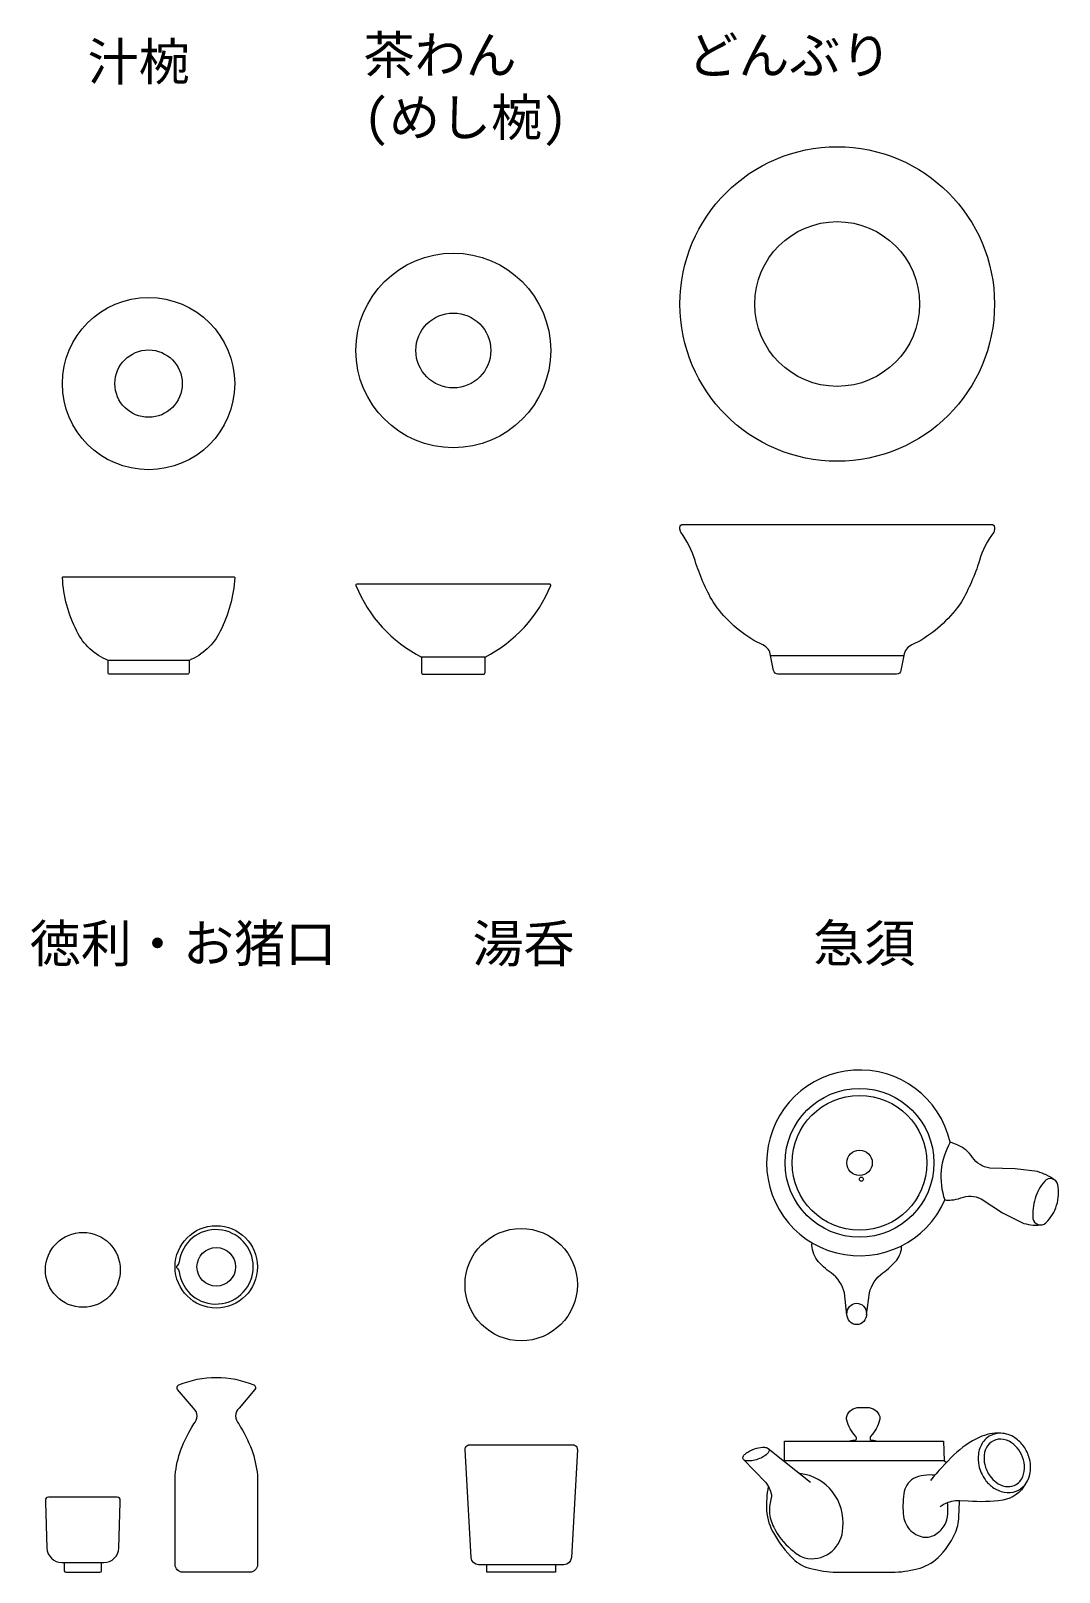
# Model space of a CAD drawing. Header units: millimetres. Extents: x -63086 to 83971, y -129912 to 13382.
# Drawn here: x -53187 to -52501, y -67997 to -66968 of the extents above; entities that cross this region are included whole.
import ezdxf

# ---------------------------------------------------------------- set-up
doc = ezdxf.new("R2010")
doc.units = ezdxf.units.MM
doc.layers.get('0').update_dxf_attribs({"lineweight": 0})
doc.layers.add('展開建具用', color=250, linetype='Continuous', lineweight=9)
doc.styles.get("Standard").update_dxf_attribs({"font": 'MS Mincho.ttf'})

# ---------------------------------------------------------------- blocks, each defined once
blk = doc.blocks.new('食器（CAD素材.com）11')
at = {"color": 0, "linetype": 'ByBlock', "lineweight": -2}
for radius in [57.5, 22.5]:
    blk.add_circle((0, 0), radius, dxfattribs=at)
blk = doc.blocks.new('食器（CAD素材.com）12')
at = {"color": 0, "linetype": 'ByBlock', "lineweight": -2}
for radius in [65, 25]:
    blk.add_circle((0, 0), radius, dxfattribs=at)
blk = doc.blocks.new('食器（CAD素材.com）13')
at = {"color": 0, "linetype": 'ByBlock', "lineweight": -2}
for radius in [105, 55]:
    blk.add_circle((0, 0), radius, dxfattribs=at)
blk = doc.blocks.new('食器（CAD素材.com）14')
at = {"color": 0, "linetype": 'ByBlock', "lineweight": -2}
blk.add_lwpolyline([(39.6, 0), (-39.6, 0, -0.357588), (-42.5, 2.4), (-44.5, 12.5, 0.267423), (-49.7, 19.5), (-55.7, 22.5, -0.107273), (-82.9, 48.2, -0.054841), (-94.9, 75.8, 0.09119), (-104.5, 94.8, -0.116804), (-105, 97), (-105, 98, -0.414214), (-103, 100), (103, 100, -0.414214), (105, 98), (105, 97, -0.116804), (104.5, 94.8, 0.09119), (94.9, 75.8, -0.054841), (82.9, 48.2, -0.107273), (55.7, 22.5), (49.7, 19.5, 0.267423), (44.5, 12.5), (42.5, 2.4, -0.357588)], format="xyb", close=True, dxfattribs=at)
blk.add_lwpolyline([(-44.5, 12.5), (44.5, 12.5)], dxfattribs=at)
blk = doc.blocks.new('食器（CAD素材.com）15')
at = {"color": 0, "linetype": 'ByBlock', "lineweight": -2}
blk.add_lwpolyline([(21.2, 1), (21.2, 11.4, 0.181448), (65, 59.3, 0.520626), (64.6, 60), (-64.5, 60, 0.563684), (-65, 59.3, 0.181333), (-21.2, 11.4), (-21.2, 1, 0.414214), (-20.2, 0), (20.2, 0, 0.414214)], format="xyb", close=True, dxfattribs=at)
blk.add_lwpolyline([(21.2, 11.4), (-21.2, 11.4)], dxfattribs=at)
blk = doc.blocks.new('食器（CAD素材.com）16')
at = {"color": 0, "linetype": 'ByBlock', "lineweight": -2}
blk.add_lwpolyline([(27, 9.2), (27, 1, -0.414214), (26, 0), (-26, 0, -0.414214), (-27, 1), (-27, 9.2, -0.187175), (-47.8, 28.6, -0.105978), (-57.5, 64.5, -0.429964), (-57, 65), (57, 65, -0.429964), (57.5, 64.5, -0.105978), (47.8, 28.6, -0.187175), (27, 9.2), (-27, 9.2)], format="xyb", dxfattribs=at)
blk = doc.blocks.new('食器（CAD素材.com）40')
at = {"color": 0, "linetype": 'ByBlock', "lineweight": -2}
for points in [[(60.5, 13.7, 6.25813), (56.9, -24.8)], [(130, -11.3, 0.087618), (118.9, -5.9), (103.9, -4), (86.9, -3.5, -0.218043), (75.5, 3.6, 0.080004), (71.1, 8.4, 0.103577), (60.5, 13.7, 0.218226), (56.9, -24.8, 0.039244), (61.4, -24.8, 0.080004), (67.7, -23.4, -0.218043), (81.1, -24), (95.5, -33.3), (108.3, -39.9, 0.119895), (120.6, -41.5)], [(-8.4, -101.7), (-10.1, -86.9, 0.17602), (-19, -73.4, -0.083169), (-28.3, -64.9, -0.182253), (-31.7, -53.4)], [(4.6, -101.6), (6.6, -86.9, -0.17602), (15.5, -73.4, 0.083169), (24.8, -64.9, 0.154095), (28.2, -55.3)]]:
    blk.add_lwpolyline(points, format="xyb", dxfattribs=at)
blk.add_lwpolyline([(117.2, -23.9, 0.102246), (115.8, -37.1, 0.621659), (124.4, -40, 0.129518), (131.6, -28.3, 0.129518), (132.3, -14.6, 0.621659), (123.6, -12.2, 0.102986)], format="xyb", close=True, dxfattribs=at)
for centre, radius in [((0, 0), 49.7), ((0, 0), 45), ((0, 0), 8.49), ((1.2, -10.9), 1.38)]:
    blk.add_circle(centre, radius, dxfattribs=at)
blk.add_ellipse((-1.9, -100.9), major_axis=(0.08, -7.14), ratio=0.91854, dxfattribs=at)
blk = doc.blocks.new('食器（CAD素材.com）41')
at = {"color": 0, "linetype": 'ByBlock', "lineweight": -2}
for points in [[(-9.6, 87.4, -0.089692), (-9.3, 87.7, -0.105386), (-6.7, 88.1, 0.236981), (-5.4, 88.6, 0.238676), (-5.6, 90.7, -0.12273), (-11.7, 101.5, -0.127494), (-11.7, 104, -0.326519), (-3.3, 110), (1.9, 110, -0.326519), (10.3, 104, -0.127494), (10.2, 101.5, -0.12273), (4.2, 90.7, 0.238676), (4, 88.6, 0.236981), (5.2, 88.1, -0.105386), (7.8, 87.7, -0.089692), (8.1, 87.4)], [(91.2, 92.8, 0.123589), (76.8, 90, 0.089385), (59.9, 78.3, 0.025884), (44.2, 61.2)], [(-80.6, 75.2), (-66, 60, -0.126668), (-62, 51.9, -0.099377), (-62.1, 49.7, 0.083031), (-63.3, 40.3, 0.114018), (-60.3, 30, 0.110669), (-48.9, 15.3, 0.060867), (-42.2, 10.4)], [(-42.2, 10.4, 0.066473), (-37.6, 9.1, 0.443868), (-14.3, 29.5, 0.412486), (-43, 65.9)], [(47.2, 64.7, 0.134314), (32.8, 62.6, 0.216988), (26.4, 52.3, 0.067917), (26.3, 37.3, 0.17178), (31.2, 27.6, 0.168463), (40.5, 23.3, 0.171566), (48.7, 26, 0.115418), (54.5, 33, 0.112975), (55.8, 41.1, 0.055555), (55.6, 46.6)], [(-64.1, 57.3, 0.059889), (-65.2, 41.2, 0.129898), (-60, 25.2, 0.067518), (-47.5, 8.9, 0.135359), (-35.7, 2.4, 0.054325), (-18.6, 0), (18.6, 0, 0.064117), (35.3, 2.2, 0.130381), (49.3, 9.7, 0.092302), (60.5, 25.6, 0.093807), (63.2, 37), (63.5, 47.3)], [(-22.9, 55.6, 0.000916), (-22.8, 55.6)], [(107.7, 59, -0.230556), (92.5, 48.1, -0.055711), (69.4, 47.4), (63.5, 47.6, 0.131577), (53.3, 45.4), (50.6, 43.7)]]:
    blk.add_lwpolyline(points, format="xyb", dxfattribs=at)
for points in [[(86.8, 92.2, 0.176224), (79, 86.5, 0.117805), (76.2, 78.7, 0.084586), (76.5, 71.2, 0.103083), (80.7, 61.8, 0.076525), (85.7, 56.8, 0.114663), (93.4, 53.4, 0.140428), (101.5, 54.1, 0.118069), (106.9, 57.9, 0.143558), (110.8, 66.6, 0.107722), (110.2, 76.2, 0.084947), (106.5, 83.9, 0.09099), (100.6, 89.7, 0.142095), (91.2, 92.8, 0.07833)], [(-64.1, 82.6, -0.244305), (-63.5, 81.4, -0.152421), (-64.1, 79.7, -0.092582), (-67.2, 77.2, -0.094701), (-75.1, 74.4, -0.06147), (-78.2, 74.3, -0.156894), (-80.6, 75.2, -0.324474), (-80.9, 77.1, -0.106721), (-79.5, 78.9, -0.041948), (-77.8, 80.2, -0.074655), (-71.8, 82.8, -0.077127), (-66.7, 83.4, -0.140835)], [(87.9, 88.4, 0.175991), (82.3, 84.3, 0.117968), (80.1, 78.2, 0.084776), (80.4, 72, 0.103211), (84, 64.2, 0.076765), (88.1, 60, 0.114786), (94.2, 57.3, 0.139899), (100, 57.8, 0.117123), (103.8, 60.5, 0.14338), (106.8, 67.2, 0.108066), (106.3, 75.1, 0.085205), (103.2, 81.6, 0.091334), (98.3, 86.4, 0.141897), (91.1, 88.8, 0.077475)]]:
    blk.add_lwpolyline(points, format="xyb", close=True, dxfattribs=at)
for points in [[(-64.1, 82.6), (-35.8, 60.1)], [(-53.2, 74.4), (-53.4, 74.1)], [(53.3, 74.4), (55.2, 73.2)]]:
    blk.add_lwpolyline(points, dxfattribs=at)
blk.add_lwpolyline([(53, 87.4), (53.3, 74.4), (-53.2, 74.4), (-53.2, 87.4)], close=True, dxfattribs=at)
blk = doc.blocks.new('食器（CAD素材.com）42')
at = {"color": 0, "linetype": 'ByBlock', "lineweight": -2}
blk.add_circle((0, 0), 37.5, dxfattribs=at)
blk = doc.blocks.new('食器（CAD素材.com）43')
at = {"color": 0, "linetype": 'ByBlock', "lineweight": -2}
blk.add_lwpolyline([(28.5, 5), (-28.5, 5, -0.39848), (-33.5, 9.7), (-37.5, 81.8, -0.430124), (-34.5, 85), (34.5, 85, -0.430124), (37.5, 81.8), (33.5, 9.7, -0.39848)], format="xyb", close=True, dxfattribs=at)
blk.add_lwpolyline([(23, 5), (23, 0), (-23, 0), (-23, 5)], dxfattribs=at)
blk = doc.blocks.new('食器（CAD素材.com）44')
at = {"color": 0, "linetype": 'ByBlock', "lineweight": -2}
blk.add_lwpolyline([(-24.8, 3.4, -0.192814), (-26.2, 0.8, 0.459146), (-26.2, -0.8, -0.194953), (-24.8, -3.4, 14.552475), (-24.8, 3.4)], format="xyb", dxfattribs=at)
for radius in [27.5, 12.9]:
    blk.add_circle((0, 0), radius, dxfattribs=at)
blk = doc.blocks.new('食器（CAD素材.com）45')
at = {"color": 0, "linetype": 'ByBlock', "lineweight": -2}
blk.add_circle((0, 0), 25, dxfattribs=at)
blk = doc.blocks.new('食器（CAD素材.com）46')
at = {"color": 0, "linetype": 'ByBlock', "lineweight": -2}
blk.add_lwpolyline([(22.5, 0), (-22.5, 0, -0.414214), (-27.5, 5), (-27.5, 64.8, -0.052459), (-23.7, 81.8, -0.041984), (-15, 99, 0.423144), (-15.2, 109.6), (-25.8, 121.9, -0.507893), (-25, 125, -0.10305), (0, 130, -0.10305), (25, 125, -0.507893), (25.8, 121.9), (15.2, 109.6, 0.423144), (15, 99, -0.041984), (23.7, 81.8, -0.052459), (27.5, 64.8), (27.5, 5, -0.414214)], format="xyb", close=True, dxfattribs=at)
blk = doc.blocks.new('食器（CAD素材.com）47')
at = {"color": 0, "linetype": 'ByBlock', "lineweight": -2}
for points in [[(14, 6.5, 0.404958), (24, 16.1), (25, 46.7), (25, 47.9, 0.417152), (23, 50), (-23, 50, 0.417152), (-25, 47.9), (-25, 46.7), (-24, 16.1, 0.404958), (-14, 6.5), (14, 6.5)], [(-12.4, 6.4), (-12.4, 1, 0.413544), (-11.4, 0), (11.4, 0, 0.413544), (12.4, 1), (12.4, 6.4)]]:
    blk.add_lwpolyline(points, format="xyb", dxfattribs=at)

msp = doc.modelspace()

# ---------------------------------------------------------------- block references
at = {"layer": '展開建具用', "ltscale": 10}
for name, p in [('食器（CAD素材.com）13', (-52648.9896, -67150.018)), ('食器（CAD素材.com）12', (-52905.3021, -67181.0387)), ('食器（CAD素材.com）11', (-53108.7587, -67203.1872)), ('食器（CAD素材.com）14', (-52648.9896, -67397.1934)), ('食器（CAD素材.com）16', (-53108.7587, -67397.1934)), ('食器（CAD素材.com）15', (-52905.3021, -67397.1934)), ('食器（CAD素材.com）40', (-52634.097, -67723.5281)), ('食器（CAD素材.com）44', (-53063.5433, -67793.0039)), ('食器（CAD素材.com）42', (-52859.9933, -67804.8926)), ('食器（CAD素材.com）45', (-53152.6097, -67794.9956)), ('食器（CAD素材.com）46', (-53063.5433, -67996.8869)), ('食器（CAD素材.com）41', (-52630.9579, -67996.8869)), ('食器（CAD素材.com）43', (-52859.9933, -67996.8869)), ('食器（CAD素材.com）47', (-53152.6097, -67996.8869))]:
    msp.add_blockref(name, p, dxfattribs=at)

# ---------------------------------------------------------------- texts
at = {"layer": '展開建具用', "ltscale": 10, "char_height": 25, "attachment_point": 1}
for s, insert in [('汁椀', (-53149.4998, -66975.7112)), ('茶わん\\P(めし椀)', (-52965.2749, -66971.2298)), ('どんぶり', (-52749.0891, -66971.315)), ('徳利・お猪口', (-53188.0733, -67564.6035)), ('湯呑', (-52892.5336, -67564.6035)), ('急須', (-52665.0823, -67564.433))]:
    msp.add_mtext(s, dxfattribs=dict(at, insert=insert))

doc.saveas('drawing.dxf')
